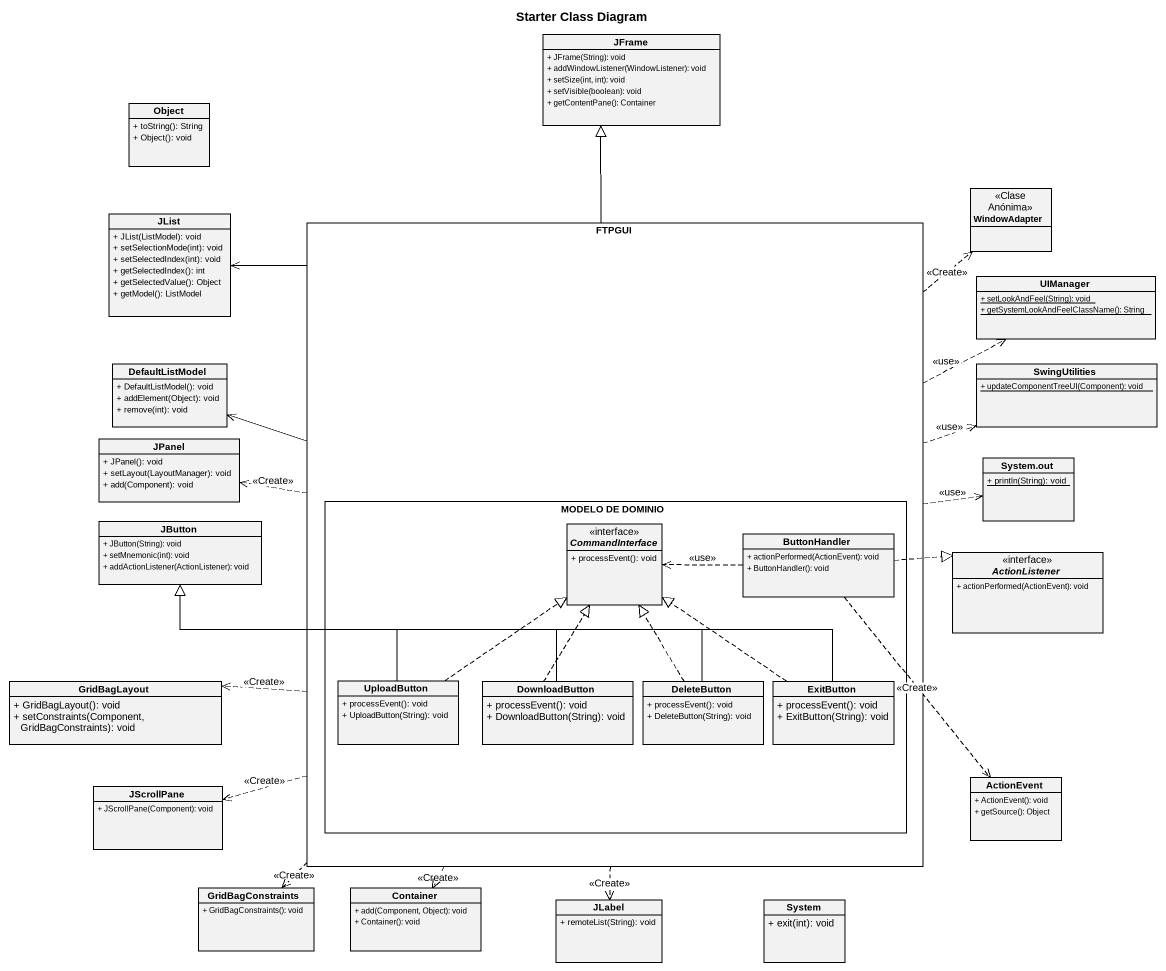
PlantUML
@startuml
title Starter Class Diagram
hide circle
hide empty members
skinparam classAttributeIconSize 0
class JFrame {
  + JFrame(String): void
  + addWindowListener(WindowListener): void
  + setSize(int, int): void
  + setVisible(boolean): void
  + getContentPane(): Container
}
class "Object" as Object_ {
  + toString(): String
  + Object(): void
}
class WindowAdapter <<Clase Anónima>>
class JList {
  + JList(ListModel): void
  + setSelectionMode(int): void
  + setSelectedIndex(int): void
  + getSelectedIndex(): int
  + getSelectedValue(): Object
  + getModel(): ListModel
}
rectangle FTPGUI {
  rectangle "MODELO DE DOMINIO" as MODELO_DE_DOMINIO {
    interface CommandInterface {
      + processEvent(): void
    }
    class ButtonHandler {
      + actionPerformed(ActionEvent): void
      + ButtonHandler(): void
    }
    class UploadButton {
      + processEvent(): void
      + UploadButton(String): void
    }
    class DownloadButton {
      + processEvent(): void
      + DownloadButton(String): void
    }
    class DeleteButton {
      + processEvent(): void
      + DeleteButton(String): void
    }
    class ExitButton {
      + processEvent(): void
      + ExitButton(String): void
    }
  }
}
class UIManager {
  {static} + setLookAndFeel(String): void
  {static} + getSystemLookAndFeelClassName(): String
}
class DefaultListModel {
  + DefaultListModel(): void
  + addElement(Object): void
  + remove(int): void
}
class SwingUtilities {
  {static} + updateComponentTreeUI(Component): void
}
class JPanel {
  + JPanel(): void
  + setLayout(LayoutManager): void
  + add(Component): void
}
class "System.out" as System_out {
  {static} + println(String): void
}
class JButton {
  + JButton(String): void
  + setMnemonic(int): void
  + addActionListener(ActionListener): void
}
interface ActionListener {
  + actionPerformed(ActionEvent): void
}
class GridBagLayout {
  + GridBagLayout(): void
  + setConstraints(Component, GridBagConstraints): void
}
class ActionEvent {
  + ActionEvent(): void
  + getSource(): Object
}
class JScrollPane {
  + JScrollPane(Component): void
}
class GridBagConstraints {
  + GridBagConstraints(): void
}
class Container {
  + add(Component, Object): void
  + Container(): void
}
class JLabel {
  + remoteList(String): void
}
class System {
  + exit(int): void
}
FTPGUI -up-|> JFrame
FTPGUI .up.> WindowAdapter : <<Create>>
FTPGUI -up-> JList
FTPGUI .right.> UIManager : <<use>>
FTPGUI -left-> DefaultListModel
FTPGUI .right.> SwingUtilities : <<use>>
FTPGUI .left.> JPanel : <<Create>>
FTPGUI .right.> System_out : <<use>>
FTPGUI .left.> GridBagLayout : <<Create>>
FTPGUI .left.> JScrollPane : <<Create>>
FTPGUI ..> GridBagConstraints : <<Create>>
FTPGUI ..> Container : <<Create>>
FTPGUI ..> JLabel : <<Create>>
ButtonHandler .left.> CommandInterface : <<use>>
ButtonHandler .right.|> ActionListener
ButtonHandler ..> ActionEvent : <<Create>>
UploadButton -up-|> JButton
UploadButton .up.|> CommandInterface
DownloadButton -left-|> JButton
DownloadButton .up.|> CommandInterface
DeleteButton -left-|> JButton
DeleteButton .up.|> CommandInterface
ExitButton -left-|> JButton
ExitButton .up.|> CommandInterface
@enduml
